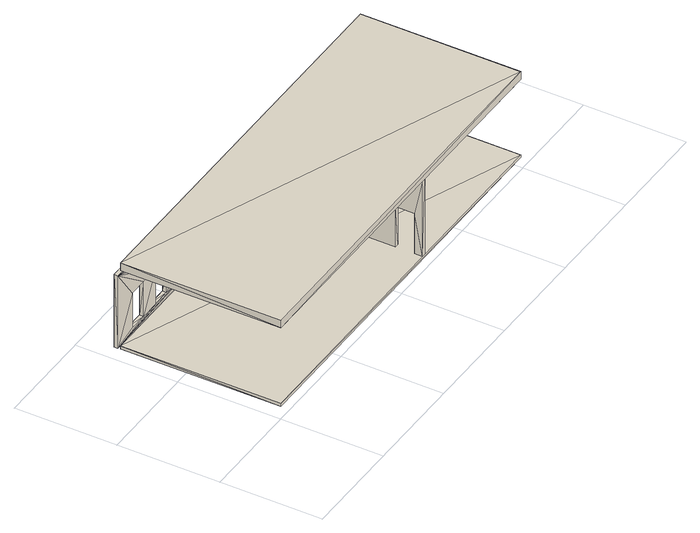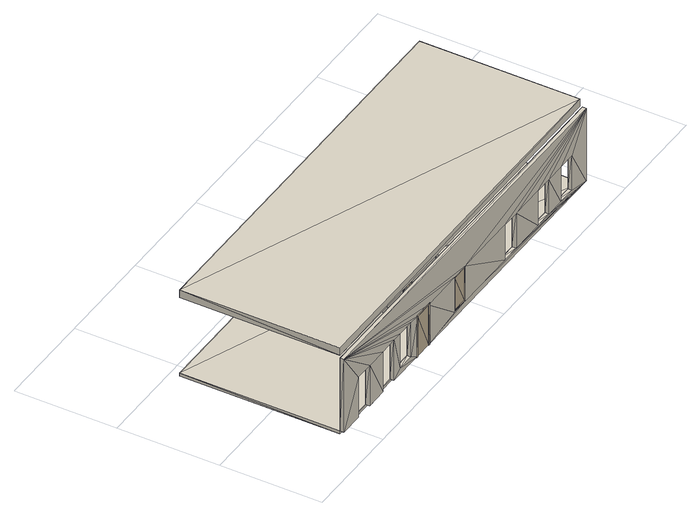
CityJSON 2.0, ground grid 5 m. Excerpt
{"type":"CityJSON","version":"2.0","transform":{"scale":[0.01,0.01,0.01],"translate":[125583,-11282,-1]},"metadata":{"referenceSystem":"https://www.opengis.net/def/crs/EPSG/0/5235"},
"CityObjects":{
"building1":{"type":"Building","children":["building1-1","building1-2","building1-3","building1-4","building1-5","building1-6","building1-7"]},
"building1-1":{"type":"BuildingPart","attributes":{"ifc_type":"IfcSlab","name":"Floor:Generic 150mm:355818"},"parents":["building1"],"geometry":[{"type":"MultiSurface","lod":"2.2","boundaries":[[[0,1,2]],[[3,0,2]],[[3,2,4]],[[5,3,4]],[[5,4,6]],[[7,5,6]],[[7,6,1]],[[0,7,1]],[[2,1,6]],[[2,6,4]],[[7,0,3]],[[5,7,3]]]}]},
"building1-2":{"type":"BuildingPart","attributes":{"ifc_type":"IfcSlab","name":"Basic Roof:Generic - 400mm:355926"},"parents":["building1"],"geometry":[{"type":"MultiSurface","lod":"2.2","boundaries":[[[8,9,10]],[[11,8,10]],[[11,10,12]],[[12,10,13]],[[12,13,14]],[[15,12,14]],[[15,14,8]],[[8,14,9]],[[14,13,9]],[[9,13,10]],[[8,12,15]],[[11,12,8]]]}]},
"building1-3":{"type":"BuildingPart","attributes":{"ifc_type":"IfcWallStandardCase","name":"Basic Wall:Outside wall:355788"},"parents":["building1"],"geometry":[{"type":"MultiSurface","lod":"2.2","boundaries":[[[16,17,4]],[[16,4,18]],[[19,20,16]],[[18,19,16]],[[21,22,20]],[[19,21,20]],[[23,24,22]],[[21,23,22]],[[25,24,23]],[[25,23,26]],[[27,28,25]],[[26,27,25]],[[29,30,28]],[[27,29,28]],[[31,32,30]],[[29,31,30]],[[33,32,31]],[[33,31,34]],[[35,36,33]],[[34,35,33]],[[37,38,36]],[[35,37,36]],[[39,40,38]],[[37,39,38]],[[41,40,39]],[[41,39,42]],[[43,41,42]],[[43,42,44]],[[45,46,44]],[[44,46,43]],[[4,17,46]],[[45,4,46]],[[47,48,49]],[[49,48,50]],[[51,52,48]],[[47,51,48]],[[53,54,51]],[[51,54,52]],[[49,50,54]],[[53,49,54]],[[55,56,57]],[[58,55,57]],[[59,60,56]],[[55,59,56]],[[61,62,60]],[[59,61,60]],[[58,57,62]],[[61,58,62]],[[63,64,65]],[[66,63,65]],[[67,68,64]],[[63,67,64]],[[69,70,68]],[[67,69,68]],[[66,65,70]],[[69,66,70]],[[71,72,73]],[[74,71,73]],[[75,76,72]],[[71,75,72]],[[77,78,76]],[[75,77,76]],[[74,73,78]],[[77,74,78]],[[79,80,81]],[[82,79,81]],[[83,84,80]],[[79,83,80]],[[85,86,84]],[[83,85,84]],[[82,81,86]],[[85,82,86]],[[46,20,22]],[[20,46,17]],[[46,22,28]],[[20,17,16]],[[46,28,30]],[[46,30,52]],[[22,24,25]],[[28,22,25]],[[46,52,54]],[[46,54,36]],[[30,32,48]],[[52,30,48]],[[46,36,38]],[[36,54,50]],[[50,48,33]],[[48,32,33]],[[36,50,33]],[[46,38,60]],[[46,60,62]],[[38,40,56]],[[60,38,56]],[[62,57,64]],[[68,62,64]],[[70,65,72]],[[76,70,72]],[[78,84,43]],[[68,70,43]],[[76,78,43]],[[62,68,43]],[[46,62,43]],[[70,76,43]],[[43,84,86]],[[84,78,80]],[[78,73,80]],[[43,86,41]],[[81,80,41]],[[86,81,41]],[[80,73,41]],[[57,40,41]],[[56,40,57]],[[64,57,41]],[[65,64,41]],[[72,65,41]],[[73,72,41]],[[21,19,45]],[[4,45,19]],[[27,21,45]],[[18,4,19]],[[29,27,45]],[[51,29,45]],[[26,23,21]],[[26,21,27]],[[53,51,45]],[[35,53,45]],[[47,31,29]],[[47,29,51]],[[37,35,45]],[[49,53,35]],[[34,47,49]],[[34,31,47]],[[34,49,35]],[[59,37,45]],[[61,59,45]],[[55,39,37]],[[55,37,59]],[[63,58,61]],[[63,61,67]],[[71,66,69]],[[71,69,75]],[[44,83,77]],[[44,69,67]],[[44,77,75]],[[44,67,61]],[[44,61,45]],[[44,75,69]],[[85,83,44]],[[79,77,83]],[[79,74,77]],[[42,85,44]],[[42,79,82]],[[42,82,85]],[[42,74,79]],[[42,39,58]],[[58,39,55]],[[42,58,63]],[[42,63,66]],[[42,66,71]],[[42,71,74]]]}]},
"building1-4":{"type":"BuildingInstallation","attributes":{"ifc_type":"IfcWindow","name":"M_Fixed:0915 x 1830mm:355811"},"parents":["building1"],"geometry":[{"type":"MultiSurface","lod":"2.2","boundaries":[[[87,88,89]],[[90,87,89]],[[90,89,91]],[[92,90,91]],[[92,91,93]],[[94,92,93]],[[94,93,88]],[[87,94,88]],[[89,88,91]],[[88,93,91]],[[92,87,90]],[[92,94,87]],[[95,96,97]],[[98,95,97]],[[98,97,99]],[[100,98,99]],[[100,99,101]],[[102,100,101]],[[102,101,96]],[[95,102,96]],[[103,104,105]],[[106,103,105]],[[106,105,107]],[[108,106,107]],[[108,107,109]],[[110,108,109]],[[110,109,104]],[[103,110,104]],[[96,104,109]],[[96,109,97]],[[96,101,105]],[[104,96,105]],[[105,101,107]],[[109,107,99]],[[97,109,99]],[[107,101,99]],[[110,103,95]],[[98,110,95]],[[106,102,95]],[[106,95,103]],[[108,102,106]],[[100,108,110]],[[100,110,98]],[[100,102,108]],[[62,111,112]],[[60,62,112]],[[60,112,113]],[[56,60,113]],[[56,113,114]],[[57,56,114]],[[57,114,111]],[[62,57,111]],[[115,96,101]],[[116,115,101]],[[116,101,99]],[[117,116,99]],[[117,99,97]],[[118,117,97]],[[118,97,96]],[[115,118,96]],[[111,96,97]],[[111,97,112]],[[101,96,114]],[[96,111,114]],[[101,114,99]],[[97,99,113]],[[112,97,113]],[[99,114,113]],[[118,115,62]],[[60,118,62]],[[57,115,116]],[[57,62,115]],[[117,57,116]],[[56,117,118]],[[56,118,60]],[[56,57,117]],[[111,61,59]],[[112,111,59]],[[112,59,55]],[[113,112,55]],[[113,55,58]],[[114,113,58]],[[114,58,61]],[[111,114,61]],[[119,120,121]],[[122,119,121]],[[122,121,123]],[[124,122,123]],[[124,123,125]],[[126,124,125]],[[126,125,120]],[[119,126,120]],[[120,125,59]],[[61,120,59]],[[61,58,121]],[[120,61,121]],[[123,121,55]],[[125,123,55]],[[121,58,55]],[[59,125,55]],[[112,126,119]],[[112,119,111]],[[122,114,111]],[[122,111,119]],[[113,122,124]],[[113,124,126]],[[113,114,122]],[[113,126,112]]]}]},
"building1-5":{"type":"BuildingPart","attributes":{"ifc_type":"IfcWallStandardCase","name":"Basic Wall:Inside:355795"},"parents":["building1"],"geometry":[{"type":"MultiSurface","lod":"2.2","boundaries":[[[127,128,129]],[[127,129,130]],[[131,127,130]],[[131,130,132]],[[133,131,132]],[[133,132,134]],[[135,133,134]],[[135,134,136]],[[137,135,136]],[[137,136,138]],[[139,137,138]],[[139,138,140]],[[141,139,140]],[[141,140,142]],[[143,141,142]],[[143,142,144]],[[145,143,144]],[[145,144,146]],[[147,145,146]],[[147,146,148]],[[149,150,147]],[[148,149,147]],[[129,128,150]],[[149,129,150]],[[150,131,133]],[[131,150,128]],[[131,128,127]],[[147,150,139]],[[150,133,139]],[[147,139,141]],[[133,135,137]],[[139,133,137]],[[141,143,145]],[[147,141,145]],[[134,132,149]],[[129,149,132]],[[130,129,132]],[[140,149,148]],[[140,134,149]],[[142,140,148]],[[138,136,134]],[[138,134,140]],[[146,144,142]],[[146,142,148]]]}]},
"building1-6":{"type":"BuildingInstallation","attributes":{"ifc_type":"IfcDoor","name":"M_Single-Flush:Inside Door:355799"},"parents":["building1"],"geometry":[{"type":"MultiSurface","lod":"2.2","boundaries":[[[151,152,153]],[[154,151,153]],[[154,153,155]],[[156,154,155]],[[156,155,144]],[[157,156,144]],[[157,144,142]],[[158,157,142]],[[158,142,140]],[[159,158,140]],[[159,140,138]],[[160,159,138]],[[160,138,161]],[[162,160,161]],[[162,161,152]],[[151,162,152]],[[153,152,142]],[[152,140,142]],[[140,152,161]],[[140,161,138]],[[142,144,155]],[[153,142,155]],[[158,151,154]],[[158,159,151]],[[162,151,159]],[[160,162,159]],[[156,157,158]],[[156,158,154]],[[163,164,165]],[[166,163,165]],[[166,165,167]],[[143,166,167]],[[143,167,168]],[[141,143,168]],[[141,168,169]],[[139,141,169]],[[139,169,170]],[[137,139,170]],[[137,170,171]],[[172,137,171]],[[172,171,173]],[[174,172,173]],[[174,173,164]],[[163,174,164]],[[168,164,169]],[[169,164,173]],[[164,168,165]],[[165,168,167]],[[170,169,171]],[[169,173,171]],[[139,163,141]],[[174,163,139]],[[166,141,163]],[[143,141,166]],[[172,139,137]],[[172,174,139]],[[175,176,144]],[[142,175,144]],[[142,144,138]],[[140,142,138]],[[140,138,177]],[[178,140,177]],[[178,177,176]],[[175,178,176]],[[144,176,138]],[[176,177,138]],[[140,175,142]],[[140,178,175]]]}]},
"building1-7":{"type":"BuildingInstallation","attributes":{"ifc_type":"IfcDoor","name":"M_Single-Flush:Inside Door:355792"},"parents":["building1"],"geometry":[{"type":"MultiSurface","lod":"2.2","boundaries":[[[179,180,181]],[[182,179,181]],[[182,181,183]],[[184,182,183]],[[184,183,33]],[[185,184,33]],[[185,33,36]],[[186,185,36]],[[186,36,38]],[[187,186,38]],[[187,38,40]],[[188,187,40]],[[188,40,189]],[[190,188,189]],[[190,189,180]],[[179,190,180]],[[181,180,36]],[[180,38,36]],[[38,180,189]],[[38,189,40]],[[36,33,183]],[[181,36,183]],[[186,179,182]],[[186,187,179]],[[190,179,187]],[[188,190,187]],[[184,185,186]],[[184,186,182]],[[191,192,193]],[[194,191,193]],[[194,193,195]],[[34,194,195]],[[34,195,196]],[[35,34,196]],[[35,196,197]],[[37,35,197]],[[37,197,198]],[[39,37,198]],[[39,198,199]],[[200,39,199]],[[200,199,201]],[[202,200,201]],[[202,201,192]],[[191,202,192]],[[196,192,197]],[[197,192,201]],[[192,196,193]],[[193,196,195]],[[198,197,199]],[[197,201,199]],[[37,191,35]],[[202,191,37]],[[194,35,191]],[[34,35,194]],[[200,37,39]],[[200,202,37]],[[203,204,33]],[[36,203,33]],[[36,33,40]],[[38,36,40]],[[38,40,205]],[[206,38,205]],[[206,205,204]],[[203,206,204]],[[33,204,40]],[[204,205,40]],[[38,203,36]],[[38,206,203]]]}]}
},
"vertices":[
[78,44,85],[78,44,100],[78,824,100],[78,824,85],[2058,824,100],[2058,824,85],[2058,44,100],[2058,44,85],
[2058,44,540],[2058,44,500],[2058,824,500],[2058,824,540],[78,824,540],[78,824,500],[78,44,500],[78,44,540],
[1938,844,100],[2058,844,100],[1938,824,100],[1938,824,313],[1938,844,313],[1847,824,313],[1847,844,313],[1847,824,100],[1847,844,100],[1737,844,100],[1737,824,100],[1737,824,313],[1737,844,313],[1645,824,313],[1645,844,313],[1645,824,100],[1645,844,100],[1455,844,100],[1455,824,100],[1455,824,313],[1455,844,313],[1364,824,313],[1364,844,313],[1364,824,100],[1364,844,100],[58,844,100],[58,824,100],[58,844,485],[58,824,485],[2058,824,485],[2058,844,485],[1596,824,130],[1596,844,130],[1505,824,130],[1505,844,130],[1596,824,314],[1596,844,314],[1505,824,314],[1505,844,314],[1148,824,130],[1148,844,130],[1057,844,130],[1057,824,130],[1148,824,314],[1148,844,314],[1057,824,314],[1057,844,314],[730,824,130],[730,844,130],[638,844,130],[638,824,130],[730,824,314],[730,844,314],[638,824,314],[638,844,314],[458,824,130],[458,844,130],[367,844,130],[367,824,130],[458,824,314],[458,844,314],[367,824,314],[367,844,314],[268,824,130],[268,844,130],[177,844,130],[177,824,130],[268,824,314],[268,844,314],[177,824,314],[177,844,314],
[1063,841,307],[1063,841,137],[1063,840,137],[1063,840,307],[1142,840,137],[1142,840,307],[1142,841,137],[1142,841,307],[1059,842,312],[1059,838,312],[1146,838,312],[1146,842,312],[1146,838,132],[1146,842,132],[1059,838,132],[1059,842,132],[1063,842,307],[1063,838,307],[1063,838,137],[1063,842,137],[1142,838,137],[1142,842,137],[1142,838,307],[1142,842,307],[1057,838,314],[1148,838,314],[1148,838,130],[1057,838,130],[1059,844,312],[1059,844,132],[1146,844,132],[1146,844,312],[1060,838,310],[1060,824,310],[1060,824,134],[1060,838,134],[1145,824,134],[1145,838,134],[1145,824,310],[1145,838,310],
[1268,84,100],[1268,44,100],[1248,44,100],[1248,84,100],[1268,84,313],[1248,84,313],[1268,176,313],[1248,176,313],[1268,176,100],[1248,176,100],[1268,673,100],[1248,673,100],[1268,673,313],[1248,673,313],[1268,764,313],[1248,764,313],[1268,764,100],[1248,764,100],[1268,824,100],[1248,824,100],[1268,824,500],[1248,824,500],[1248,44,500],[1268,44,500],
[1246,665,321],[1248,665,321],[1248,772,321],[1246,772,321],[1248,772,100],[1246,772,100],[1246,764,100],[1246,764,313],[1246,673,313],[1246,673,100],[1248,665,100],[1246,665,100],[1268,772,321],[1271,772,321],[1271,772,100],[1268,772,100],[1271,764,100],[1271,764,313],[1271,673,313],[1271,673,100],[1271,665,100],[1268,665,100],[1271,665,321],[1268,665,321],[1253,764,313],[1253,764,100],[1253,673,100],[1253,673,313],
[1356,847,321],[1356,844,321],[1463,844,321],[1463,847,321],[1463,844,100],[1463,847,100],[1455,847,100],[1455,847,313],[1364,847,313],[1364,847,100],[1356,844,100],[1356,847,100],[1463,824,321],[1463,822,321],[1463,822,100],[1463,824,100],[1455,822,100],[1455,822,313],[1364,822,313],[1364,822,100],[1356,822,100],[1356,824,100],[1356,822,321],[1356,824,321],[1455,839,313],[1455,839,100],[1364,839,100],[1364,839,313]
]}
